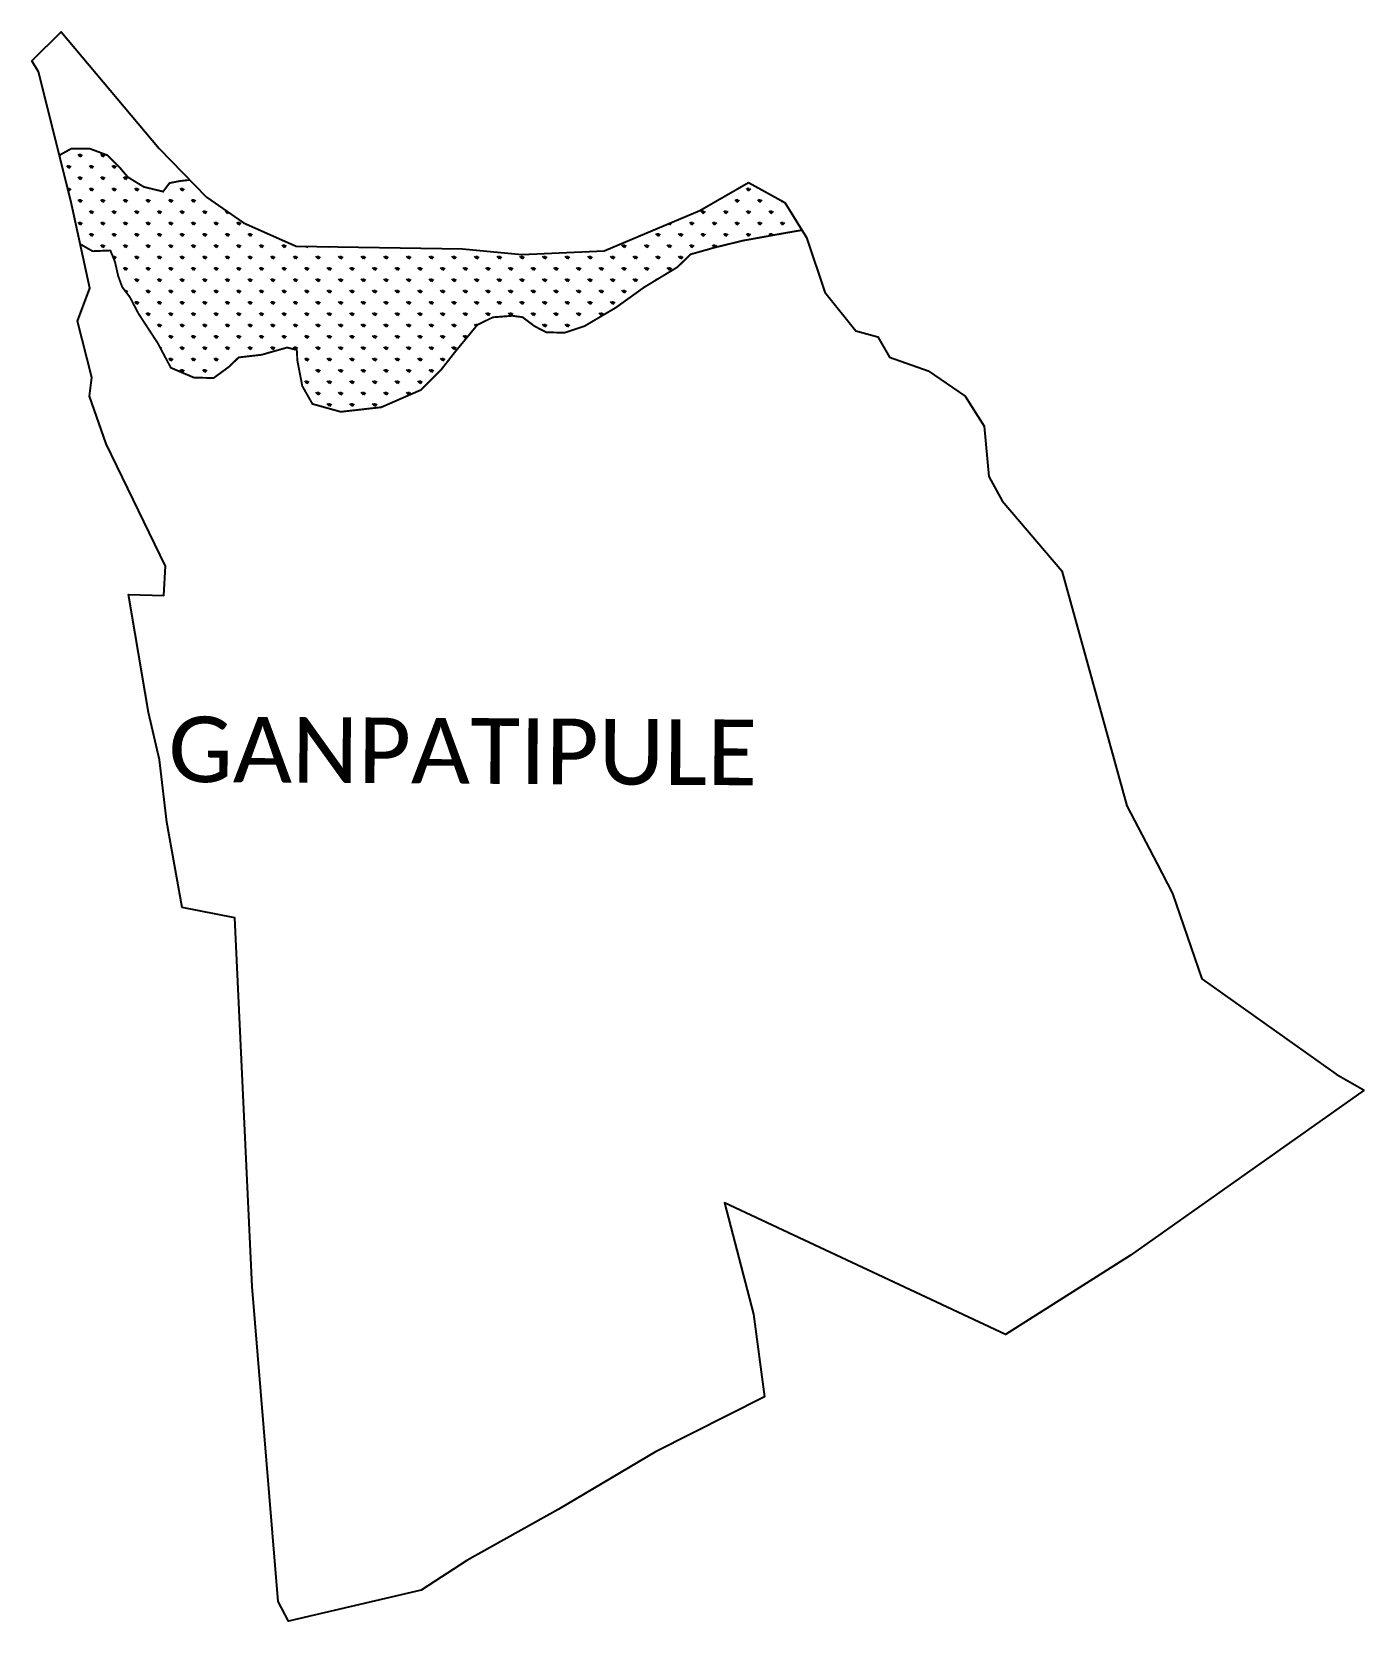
# Model space of a CAD drawing. Header units: metres. Extents: x 315418 to 317530, y 1894991 to 1897511.
import ezdxf

# ---------------------------------------------------------------- set-up
doc = ezdxf.new("R2010")
doc.units = ezdxf.units.M
for name, color, linetype in [('MANGROOVES', 112, 'Continuous'), ('village', 3, 'Continuous'), ('VILLAGE NAME', 250, 'Continuous')]:
    doc.layers.add(name, color=color, linetype=linetype)
doc.styles.get("Standard").update_dxf_attribs({"font": 'simplex.shx'})

msp = doc.modelspace()

# ---------------------------------------------------------------- hatches: boundary and pattern name
at = {"layer": 'MANGROOVES'}
h = msp.add_hatch(dxfattribs=at)
h.set_pattern_fill('GRASS', color=256)
h.paths.add_polyline_path([(316388.4, 1897105.7), (316441.3, 1897137.7), (316461.7, 1897157.8), (316500.6, 1897168.8), (316544.9, 1897179.6), (316609.8, 1897191.3), (316638.6, 1897196.3), (316611.2, 1897240), (316554, 1897272), (316476.8, 1897227.4), (316325, 1897163.6), (316194.3, 1897157.6), (316100.6, 1897166.4), (315836.6, 1897170.6), (315828.4, 1897174.3), (315753.3, 1897207.9), (315694.7, 1897248.3), (315668, 1897275.8), (315652.5, 1897274.1), (315635.9, 1897270.8), (315625.8, 1897257.3), (315595, 1897264.9), (315569.9, 1897280.3), (315556.5, 1897296.1), (315537.5, 1897314.9), (315509.3, 1897325.5), (315480.1, 1897325.3), (315463.6, 1897316.2), (315461.7, 1897313.4), (315479.3, 1897242.5), (315494.1, 1897174.3), (315513.9, 1897162.9), (315542.2, 1897164), (315549.5, 1897146.1), (315554.6, 1897123.5), (315561, 1897106), (315573, 1897090.3), (315586.8, 1897063.9), (315617.3, 1897017.2), (315638.1, 1896978.1), (315674.4, 1896962.6), (315705.8, 1896961.8), (315731.2, 1896980.4), (315745.5, 1896994.5), (315781.9, 1896998.7), (315822.5, 1897010.2), (315837.8, 1897006.2), (315838.6, 1896989.8), (315846.4, 1896949.3), (315862.5, 1896920.8), (315907.4, 1896908.3), (315956.1, 1896913.8), (315971.6, 1896915.5), (316034.6, 1896943), (316066.2, 1896974.5), (316087.9, 1897002.3), (316123.8, 1897045.9), (316148.4, 1897058.1), (316179.4, 1897060.5), (316195.6, 1897058.3), (316214.4, 1897044.1), (316233.1, 1897034.4), (316262.3, 1897033.6), (316294, 1897044.2), (316343.6, 1897073.5)])

# ---------------------------------------------------------------- linework, layer by layer
at = {"color": 3, "flags": 128}
msp.add_lwpolyline([(316554, 1897272), (316611.2, 1897240)], dxfattribs=at)
at = {"layer": 'MANGROOVES', "const_width": 3.04, "flags": 128}
for points in [[(315461.7, 1897313.4), (315463.6, 1897316.2), (315480.1, 1897325.3), (315509.3, 1897325.5), (315537.5, 1897314.9), (315556.5, 1897296.1), (315569.9, 1897280.3), (315595, 1897264.9), (315625.8, 1897257.3), (315635.9, 1897270.8), (315652.5, 1897274.1), (315668, 1897275.8)], [(316638.6, 1897196.3), (316609.8, 1897191.3), (316544.9, 1897179.6), (316500.6, 1897168.8), (316461.7, 1897157.8), (316441.3, 1897137.7), (316388.4, 1897105.7), (316343.6, 1897073.5), (316294, 1897044.2), (316262.3, 1897033.6), (316233.1, 1897034.4), (316214.4, 1897044.1), (316195.6, 1897058.3), (316179.4, 1897060.5), (316148.4, 1897058.1), (316123.8, 1897045.9), (316087.9, 1897002.3), (316066.2, 1896974.5), (316034.6, 1896943), (315971.6, 1896915.5), (315956.1, 1896913.8), (315907.4, 1896908.3), (315862.5, 1896920.8), (315846.4, 1896949.3), (315838.6, 1896989.8), (315837.8, 1897006.2), (315822.5, 1897010.2), (315781.9, 1896998.7), (315745.5, 1896994.5), (315731.2, 1896980.4), (315705.8, 1896961.8), (315674.4, 1896962.6), (315638.1, 1896978.1), (315617.3, 1897017.2), (315586.8, 1897063.9), (315573, 1897090.3), (315561, 1897106), (315554.6, 1897123.5), (315549.5, 1897146.1), (315542.2, 1897164), (315513.9, 1897162.9), (315494.1, 1897174.3)]]:
    msp.add_lwpolyline(points, dxfattribs=at)
at = {"layer": 'village', "color": 3}
for points in [[(317529.9, 1895833.1, 0), (317158.9, 1895571.1, 0), (316961, 1895445.7, 0), (316515.5, 1895654.6, 0), (316561.5, 1895478, 0), (316579.1, 1895347.1, 0), (316406.3, 1895260.1, 0), (316252, 1895168.4, 0), (316107.2, 1895087.5, 0), (316034.7, 1895040.7, 0), (315824.5, 1894991.4, 0), (315808.3, 1895022.6, 0), (315767.2, 1895522, 0), (315739.6, 1896106.2, 0), (315656, 1896122.4, 0), (315631.6, 1896257.8, 0), (315620, 1896356.7, 0), (315602.6, 1896431.9, 0), (315571.1, 1896618.8, 0), (315627.2, 1896616.9, 0), (315629.8, 1896663.9, 0), (315535.7, 1896857.6, 0), (315509.1, 1896933.3, 0), (315512.8, 1896962.9, 0), (315490.3, 1897051.8, 0), (315509.4, 1897104.2, 0), (315479.3, 1897242.5, 0), (315428.4, 1897447, 0), (315417.6, 1897464.7, 0), (315464, 1897510.6, 0), (315619.7, 1897325.7, 0), (315694.7, 1897248.3, 0), (315753.3, 1897207.9, 0), (315828.4, 1897174.3, 0), (315836.6, 1897170.6, 0), (316100.6, 1897166.4, 0), (316194.3, 1897157.6, 0), (316325, 1897163.6, 0), (316476.8, 1897227.4, 0), (316554, 1897272, 0)], [(316611.2, 1897240, 0), (316645.9, 1897184.7, 0), (316674.6, 1897097.7, 0), (316723.7, 1897036.9, 0), (316758.9, 1897027.3, 0), (316777.2, 1896995, 0), (316838.6, 1896973.1, 0), (316897.5, 1896933.1, 0), (316927.6, 1896885.7, 0), (316934.6, 1896805.6, 0), (316955.7, 1896767.1, 0), (317050.5, 1896656, 0), (317153.4, 1896283.9, 0), (317201.8, 1896191.9, 0), (317225.8, 1896144.8, 0), (317272.6, 1896009.4, 0), (317485.3, 1895858.4, 0), (317529.9, 1895833.1, 0)]]:
    msp.add_polyline3d(points, dxfattribs=at)

# ---------------------------------------------------------------- texts
at = {"layer": 'VILLAGE NAME', "insert": (315634.5, 1896425.6), "char_height": 104.042, "attachment_point": 1, "rotation": 359.6762}
msp.add_mtext_dynamic_manual_height_columns('{\\fCalibri|b0|i0|c0|p34;GANPATIPULE}', width=1567.856, gutter_width=520.2, heights=[0], dxfattribs=at)

doc.saveas('drawing.dxf')
